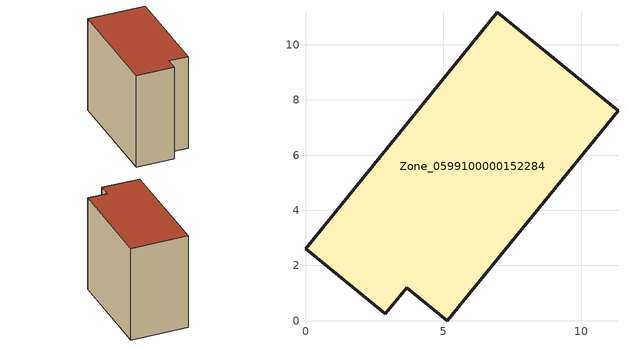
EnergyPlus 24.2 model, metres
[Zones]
Zone_0599100000152284
 floor ground (C_G): 3.67,1.2 2.9,0.25 0,2.61 6.95,11.18 11.33,7.62 5.14,0 z0
 wall outside (C_F): 6.95,11.18 0,2.61 2.9,0.25 3.67,1.2 5.14,0 11.33,7.62 6.95,11.18 z0:9.59
 roof outside (C_R): 5.14,0 11.33,7.62 6.95,11.18 0,2.61 2.9,0.25 3.67,1.2 z9.59
[BUILDING]
Pand.0599100000152284: North Axis=0; Terrain=City; Loads Convergence Tolerance Value=0.04; Temperature Convergence Tolerance Value=0.4; Solar Distribution=FullExterior; Maximum Number of Warmup Days=25; Minimum Number of Warmup Days=1
[Site:Location]
Rotterdam.The.Hague.AP_ZH_NLD Design_Conditions: Latitude=51.96; Longitude=4.45; Time Zone=1; Elevation=-4.5
[SITE:GROUNDTEMPERATURE:BUILDINGSURFACE]
18, 18, 18, 18, 18, 18, 18, 18, 18, 18, 18, 18
[MATERIAL] Thermal Absorptance=0.9; Solar Absorptance=0.7; Visible Absorptance=0.7
Name | Roughness | Thickness | Conductivity | Density | Specific Heat
G.TI.1946 | MediumSmooth | 0.15 | 1 | 540 | 1210
F.TI.1946 | Rough | 0.3 | 0.857143 | 1920 | 840
R.TI.1946 | MediumRough | 0.2 | 0.1 | 1500 | 1000
[CONSTRUCTION]
C_G: G.TI.1946
C_F: F.TI.1946
C_R: R.TI.1946
[ZONE]
Zone_0599100000152284: Type=1; Multiplier=1; Ceiling Height=Autocalculate; Volume=Autocalculate; Floor Area=autocalculate; Part of Total Floor Area=Yes
[ZONEINFILTRATION:DESIGNFLOWRATE]
Infil_Zone_0599100000152284: Zone or ZoneList or Space or SpaceList=Zone_0599100000152284; Schedule=AlwaysOn; Design Flow Rate Calculation Method=Flow/Area; Flow Rate per Floor Area=0.003; Constant Term Coefficient=1; Temperature Term Coefficient=0; Velocity Term Coefficient=0; Velocity Squared Term Coefficient=0
[HVACTEMPLATE:ZONE:IDEALLOADSAIRSYSTEM]
Zone_0599100000152284: Maximum Heating Supply Air Temperature=50; Minimum Cooling Supply Air Temperature=13; Maximum Heating Supply Air Humidity Ratio=0.0156; Minimum Cooling Supply Air Humidity Ratio=0.0077; Heating Limit=NoLimit; Cooling Limit=NoLimit; Dehumidification Control Type=ConstantSensibleHeatRatio; Cooling Sensible Heat Ratio=0.7; Dehumidification Setpoint=60; Humidification Control Type=None; Humidification Setpoint=30; Outdoor Air Method=None; Outdoor Air Flow Rate per Person=0.00944; Outdoor Air Flow Rate per Zone Floor Area=0; Outdoor Air Flow Rate per Zone=0; Demand Controlled Ventilation Type=None; Outdoor Air Economizer Type=NoEconomizer; Heat Recovery Type=None; Sensible Heat Recovery Effectiveness=0.7; Latent Heat Recovery Effectiveness=0.65
[ZONECONTROL:THERMOSTAT]
ThermostatControl_Zone_0599100000152284: Zone or ZoneList=Zone_0599100000152284; Control Type Schedule=DualSetpointControlType; Control 1=Thermostat_Zone_0599100000152284; Temperature Difference Between Cutout And Setpoint=0
[THERMOSTATSETPOINT:DUALSETPOINT]
Thermostat_Zone_0599100000152284: Heating Setpoint Temperature Schedule=HeatingSetpoint_Zone_0599100000152284; Cooling Setpoint Temperature Schedule=CoolingSetpoint_Zone_0599100000152284
[SCHEDULE:COMPACT]
HeatingSetpoint_Zone_0599100000152284: Through: 12/31, For: AllDays, Until: 24:00, 21
CoolingSetpoint_Zone_0599100000152284: Through: 12/31, For: AllDays, Until: 24:00, 24
DualSetpointControlType: Through: 12/31, For: AllDays, Until: 24:00, 4
AlwaysOn: Through: 12/31, For: AllDays, Until: 24:00, 1
